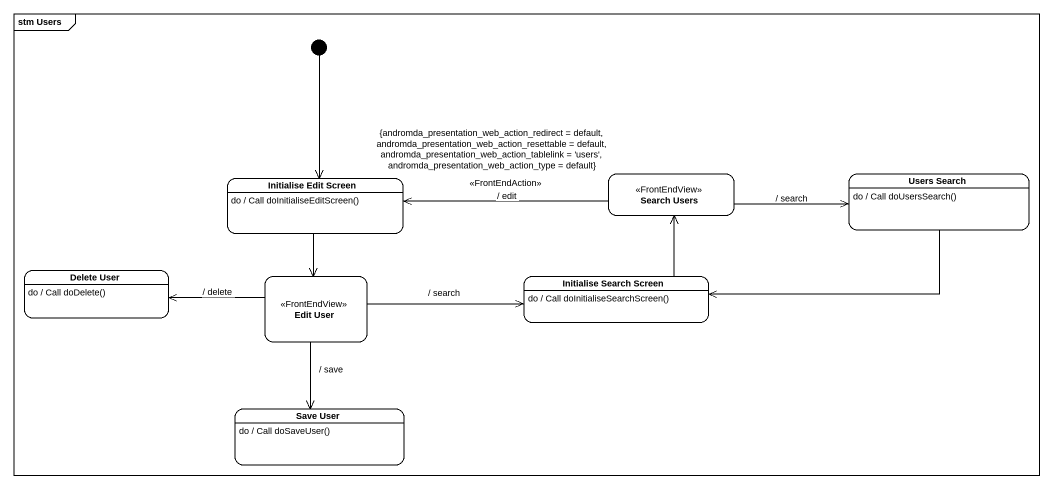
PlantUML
@startuml
mainframe stm Users
hide empty description
state "Initialise Edit Screen" as Initialise_Edit_Screen
Initialise_Edit_Screen : do / Call doInitialiseEditScreen()
state "Search Users" as Search_Users <<FrontEndView>>
state "Users Search" as Users_Search
Users_Search : do / Call doUsersSearch()
state "Delete User" as Delete_User
Delete_User : do / Call doDelete()
state "Edit User" as Edit_User <<FrontEndView>>
state "Initialise Search Screen" as Initialise_Search_Screen
Initialise_Search_Screen : do / Call doInitialiseSearchScreen()
state "Save User" as Save_User
Save_User : do / Call doSaveUser()
[*] --> Initialise_Edit_Screen
Initialise_Edit_Screen --> Edit_User
Search_Users -left-> Initialise_Edit_Screen : {andromda_presentation_web_action_redirect = default, andromda_presentation_web_action_resettable = default, andromda_presentation_web_action_tablelink = 'users', andromda_presentation_web_action_type = default}\n<<FrontEndAction>>\n/ edit
Search_Users -right-> Users_Search : / search
Users_Search -left-> Initialise_Search_Screen
Edit_User -left-> Delete_User : / delete
Edit_User -right-> Initialise_Search_Screen : / search
Edit_User --> Save_User : / save
Initialise_Search_Screen -up-> Search_Users
@enduml
